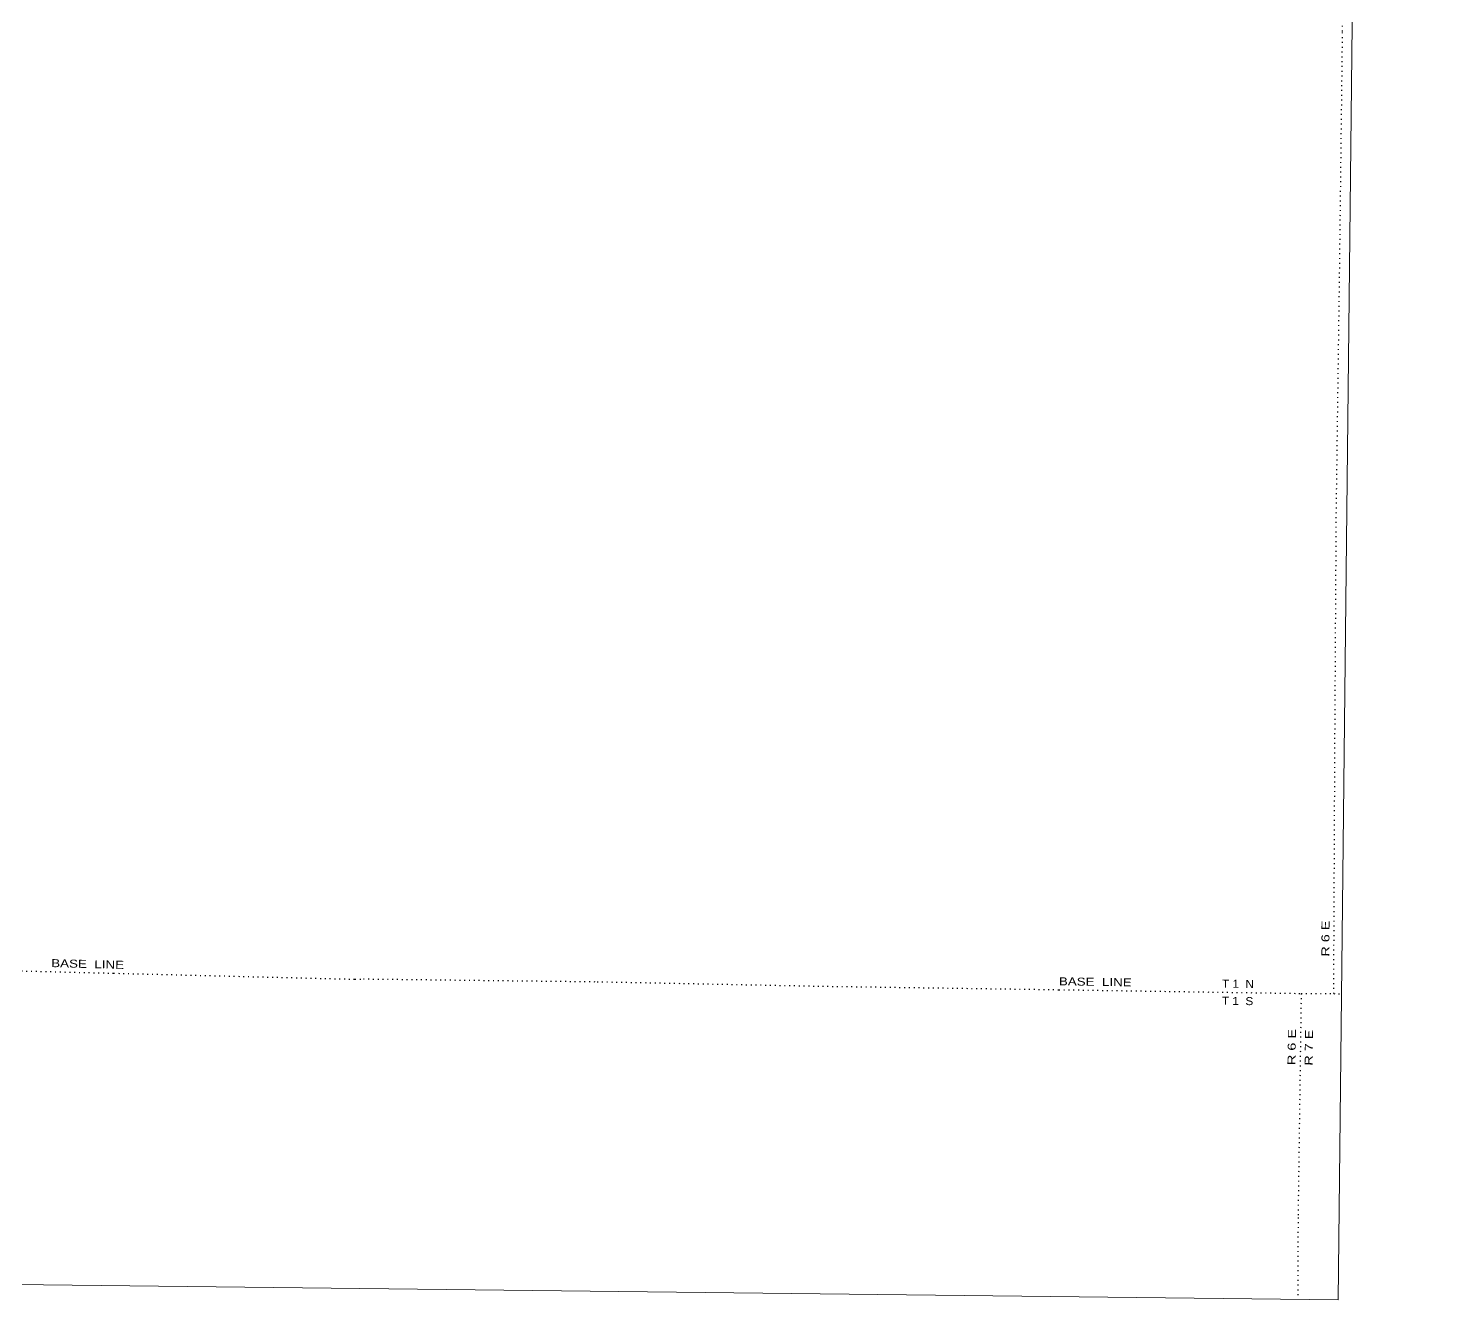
# Model space of a CAD drawing. Header units: feet. Extents: x -481249 to -254670, y -730376 to -544252.
# Drawn here: x -285320 to -254670, y -730376 to -702563 of the extents above; entities that cross this region are included whole.
import ezdxf

# ---------------------------------------------------------------- set-up
doc = ezdxf.new("R2010")
doc.units = ezdxf.units.FT
doc.header["$LTSCALE"] = 70
doc.linetypes.add('DOTTED', pattern=[1.5, 0.3, -1.2])
doc.layers.add('4', color=7, linetype='Continuous', lineweight=13)
doc.layers.add('6', color=7, linetype='DOTTED', lineweight=25)

msp = doc.modelspace()

# ---------------------------------------------------------------- linework, layer by layer
at = {"layer": '4'}
msp.add_lwpolyline([(-477481.62, -544260.22), (-445653.6, -544895.12), (-413824.72, -545486.23), (-381995.06, -546033.57), (-350164.67, -546537.13), (-318333.63, -546996.89), (-286501.98, -547412.88), (-254669.8, -547785.08), (-256679.15, -730375.58), (-288762.49, -730000.45), (-320845.3, -729581.19), (-352927.49, -729117.79), (-385009.01, -728610.26), (-417089.81, -728058.61), (-449169.81, -727462.83), (-481249.23, -726835.88)], close=True, dxfattribs=at)
msp.add_lwpolyline([(-477481.62, -544260.22), (-445653.6, -544895.12), (-413824.72, -545486.23), (-381995.06, -546033.57), (-350164.67, -546537.13), (-318333.63, -546996.89), (-286501.98, -547412.88), (-254669.8, -547785.08), (-256679.15, -730375.58), (-288762.49, -730000.45), (-320845.3, -729581.19), (-352927.49, -729117.79), (-385009.01, -728610.26), (-417089.81, -728058.61), (-449169.81, -727462.83)], dxfattribs=at)
at = {"layer": '6'}
for points in [[(-256772.83, -723677.64), (-256748.84, -718422.81), (-256716.88, -713172.1), (-256644.91, -707928.02), (-256580.4, -702637.72), (-256541.67, -697324.99), (-256475.01, -688263.19)], [(-288677.14, -723106.38), (-288508.4, -723105.72), (-283448.99, -723230.3), (-278173.2, -723362.16), (-277988.72, -723354.93), (-272878.43, -723416.14), (-267950.99, -723514.68), (-262782.75, -723590.8), (-257486.32, -723672.87), (-256772.83, -723677.64), (-256605.47, -723680.32)], [(-257486.32, -723672.87), (-257554.06, -728570.28), (-257560.01, -730365.86)]]:
    msp.add_lwpolyline(points, dxfattribs=at)

# ---------------------------------------------------------------- texts
for s, rotation, width, p in [('R 6 E', 89.738, 1.35, (-256869.14, -722869.29)), ('BASE  LINE', 358.589, 1.25, (-284815.07, -723096.63)), ('BASE  LINE', 359.112, 1.25, (-262783.92, -723494.49)), ('T 1  N', 359.112, 1.1, (-259219.53, -723544.83)), ('T 1  S', 359.112, 1.1, (-259220.8, -723918.82)), ('R 6 E', 89.208, 1.35, (-257610.24, -725241.43)), ('R 7 E', 89.208, 1.35, (-257235.99, -725253.28))]:
    msp.add_text(s, height=175, rotation=rotation, dxfattribs=dict(at, width=width)).set_placement(p)

doc.saveas('drawing.dxf')
